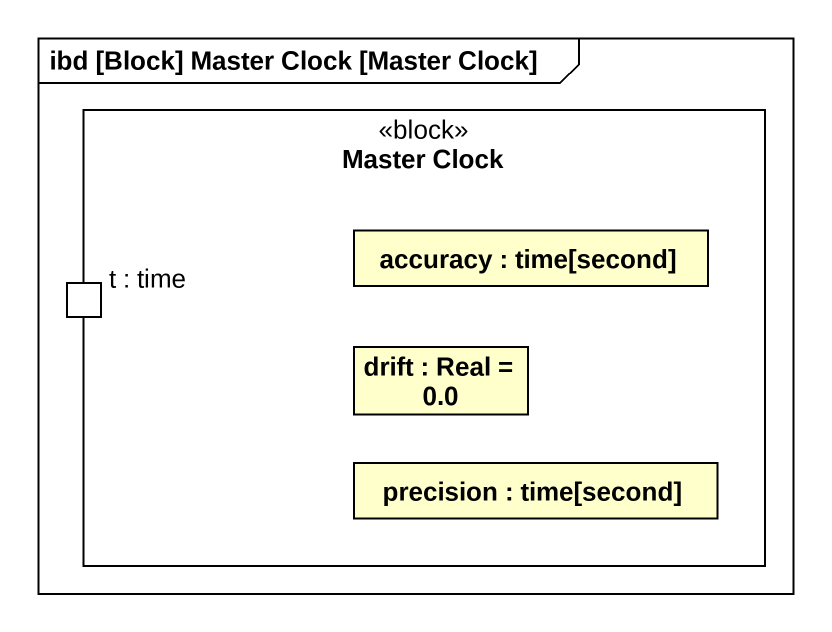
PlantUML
@startuml
mainframe ibd [Block] Master Clock [Master Clock]
rectangle "Master Clock" as Master_Clock <<block>> {
  rectangle "accuracy : time[second]" as accuracy
  port "t : time" as t_time
  rectangle "drift : Real = 0.0" as drift
  rectangle "precision : time[second]" as precision
}
@enduml
